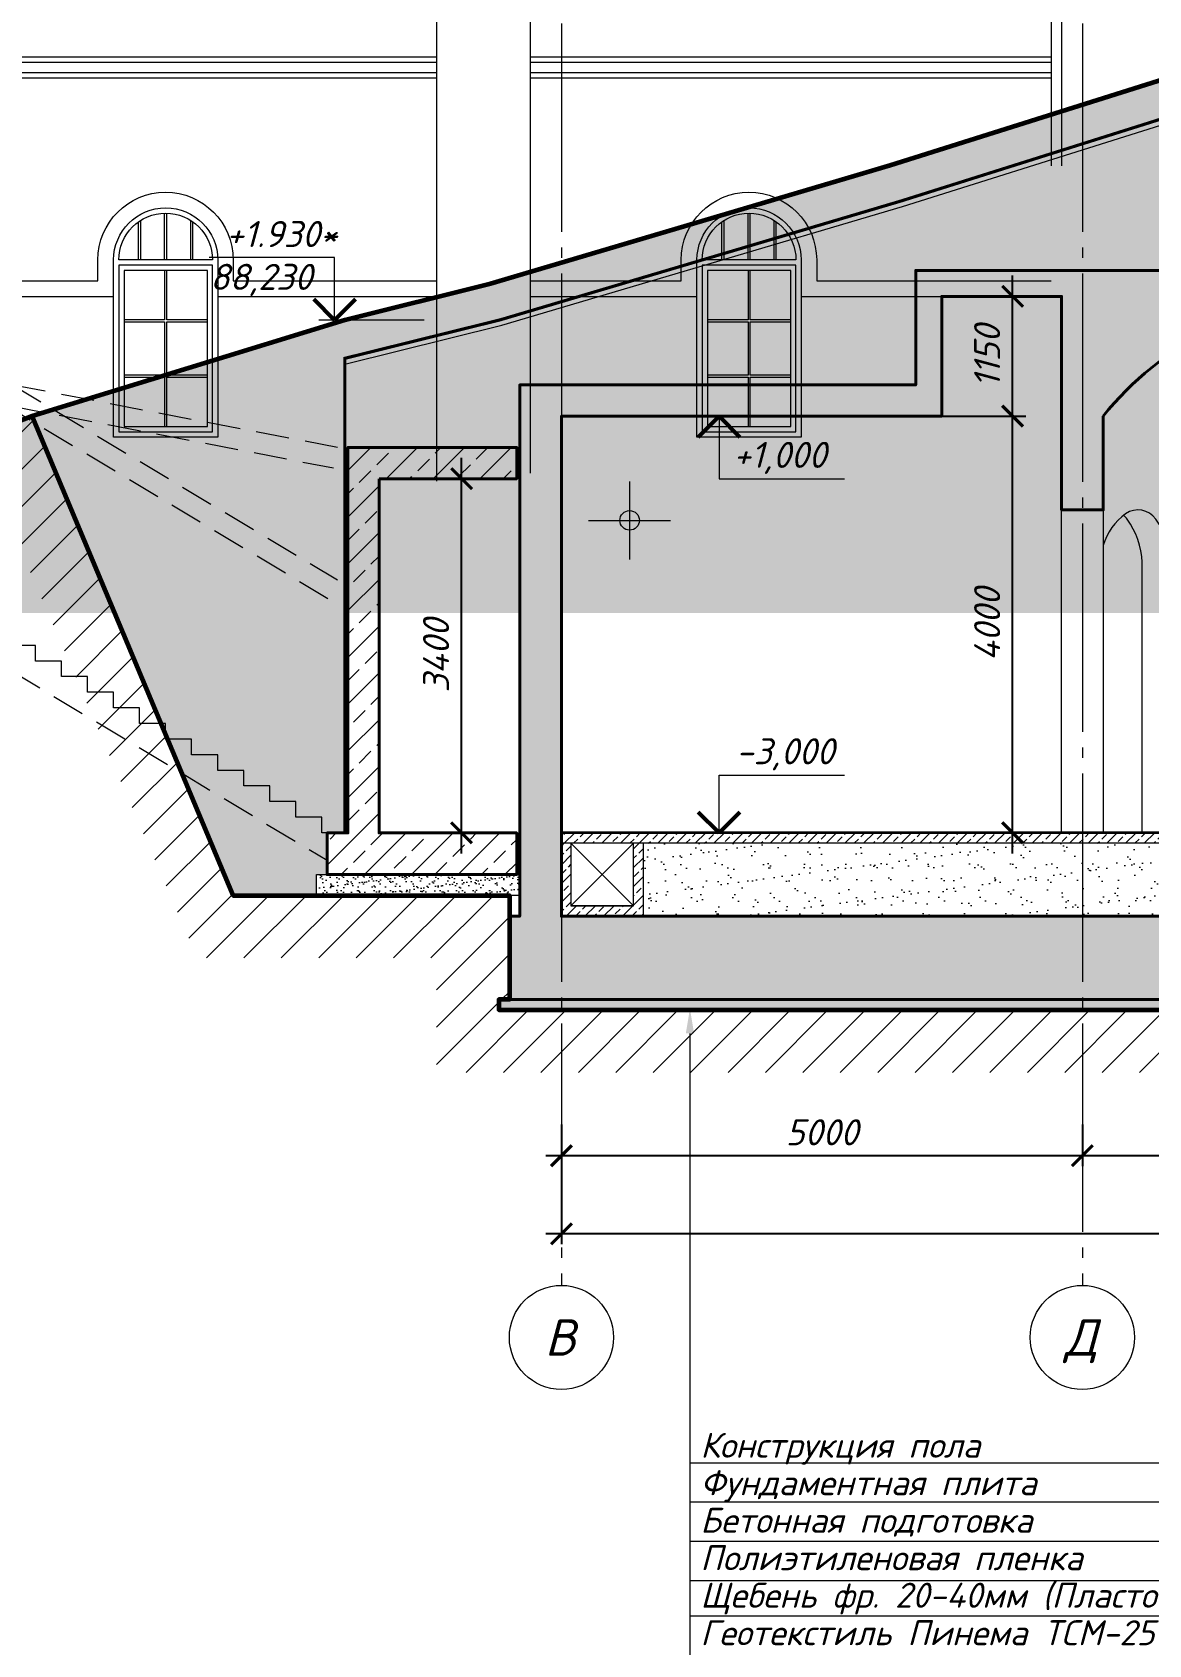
# Model space of a CAD drawing. Header units: millimetres. Extents: x -123149 to 90750, y -868758 to 226421.
# Drawn here: x 12633 to 23350, y 109008 to 124489 of the extents above; entities that cross this region are included whole.
import ezdxf
from ezdxf import colors
from ezdxf.entities.mleader import LeaderData, LeaderLine
from ezdxf.enums import TextEntityAlignment as Align
from ezdxf.math import Vec2, Vec3

# ---------------------------------------------------------------- set-up
doc = ezdxf.new("R2010")
doc.units = ezdxf.units.MM
for name, pattern in [('GOST2.303 5', [24, 20, -1.5, 1, -1.5]), ('HIDDEN', [0.375, 0.25, -0.125]), ('HIDDEN2', [4.7625, 3.175, -1.5875])]:
    doc.linetypes.add(name, pattern=pattern)
doc.layers.get('0').update_dxf_attribs({"lineweight": 5})
doc.layers.get('Defpoints').update_dxf_attribs({"color": 1, "lineweight": 0})
for name, color, linetype, lineweight in [('#Dimensions', 7, 'Continuous', 9), ('#Бетон разрез', 22, 'Continuous', 40), ('#Вид_тонкая', 20, 'Continuous', 15), ('#Земля', 7, 'Continuous', 60), ('#Изоляция', 202, 'Continuous', 18), ('#Оси', 7, 'Continuous', 9), ('#Полы', 14, 'Continuous', 18), ('#Полы_толст', 14, 'Continuous', 35), ('#разм', 7, 'Continuous', 9), ('AR', 164, 'Continuous', 9), ('k_ Осевые размеры', 251, 'Continuous', 9), ('ИнжЗащита_ Штиховка', 136, 'Continuous', 0)]:
    doc.layers.add(name, color=color, linetype=linetype, lineweight=lineweight)
doc.layers.add('#Hatch', color=7, linetype='Continuous', lineweight=5, true_color=0x4d4d4d)
doc.layers.add('AR_ Фасады тонкая', color=7, linetype='Continuous', lineweight=9, true_color=0x6b6b6b)
doc.styles.add('ESKDW', font='eskdw.shx', dxfattribs={"oblique": 15})
doc.styles.add('GOST 2.304', font='isocpeui.ttf')
doc.styles.add('STEP PR', font='isocpeui.ttf')
doc.dimstyles.new('SPDS', dxfattribs={"dimscale": 50, "dimtxt": 2.5, "dimasz": 2, "dimexe": 1.25, "dimexo": 0.625, "dimtad": 1, "dimdec": 0, "dimrnd": 0.001, "dimtxsty": 'ESKDW', "dimblk": 'ARCHTICK', "dimcen": 2.5, "dimdle": 2, "dimclrd": 256, "dimclre": 256, "dimclrt": 7, "dimadec": 0, "dimazin": 2, "dimtfac": 0.75, "dimtdec": 0, "dimtmove": 1, "dimatfit": 3, "dimfxl": 1, "dimtolj": 1, "dimarcsym": 1})
doc.dimstyles.new('STEP PR', dxfattribs={"dimscale": 100, "dimtxt": 2.5, "dimasz": 2, "dimexe": 1, "dimexo": 2, "dimgap": 1, "dimtad": 1, "dimdec": 4, "dimlfac": -1, "dimtxsty": 'STEP PR', "dimblk": 'ARCHTICK', "dimcen": 2, "dimdle": 1.5, "dimclrt": 1, "dimadec": 0, "dimazin": 0, "dimtfac": 1, "dimtdec": 4, "dimtmove": 1, "dimatfit": 3, "dimldrblk": 'DOTSMALL', "dimfxl": 1, "dimtolj": 1, "dimtzin": 0, "dimarcsym": 0})
doc.dimstyles.new('высотные отметки', dxfattribs={"dimtxt": 500, "dimasz": 100, "dimexe": 100, "dimexo": 0.625, "dimgap": 50, "dimtad": 1, "dimtih": 1, "dimtoh": 1, "dimdec": 3, "dimlfac": 0.001, "dimrnd": 0.005, "dimzin": 9, "dimtxsty": 'STEP PR', "dimblk": 'NONE', "dimcen": 100, "dimdle": 100, "dimse1": 1, "dimse2": 1, "dimsd1": 1, "dimsd2": 1, "dimadec": 0, "dimazin": 0, "dimtfac": 1, "dimtdec": 3, "dimtmove": 0, "dimatfit": 2, "dimldrblk": 'NONE', "dimfxl": 1, "dimarcsym": 0})

# ---------------------------------------------------------------- blocks, each defined once
blk = doc.blocks.new('_ArchTick')
at = {"color": 0, "linetype": 'ByBlock', "const_width": 0.15}
blk.add_lwpolyline([(-0.5, -0.5), (0.5, 0.5)], dxfattribs=at)
blk = doc.blocks.new('*D1865')
at = {"layer": 'Defpoints', "color": 0, "lineweight": 0, "transparency": 16777216}
for p in [(17713, 114203), (51713, 114203), (17713, 112953)]:
    blk.add_point(p, dxfattribs=at)
at = {"layer": 'k_ Осевые размеры', "color": 0, "lineweight": -2, "transparency": 16777216}
for p, q in [((17713, 114003), (17713, 112853)), ((51713, 114003), (51713, 112853)), ((51863, 112953), (17563, 112953))]:
    blk.add_line(p, q, dxfattribs=at)
at = {"layer": 'k_ Осевые размеры', "color": 0, "lineweight": -2, "transparency": 16777216, "xscale": 200, "yscale": 200, "zscale": 200, "rotation": 180}
blk.add_blockref('_ArchTick', (17713, 112953), dxfattribs=at)
at = {"layer": 'k_ Осевые размеры', "color": 0, "lineweight": -2, "transparency": 16777216, "xscale": 200, "yscale": 200, "zscale": 200}
blk.add_blockref('_ArchTick', (51713, 112953), dxfattribs=at)
at = {"layer": 'k_ Осевые размеры', "color": 0, "transparency": 16777216, "insert": (33505, 113164), "char_height": 250, "attachment_point": 5, "style": 'STEP PR'}
blk.add_mtext('\\A1;34000', dxfattribs=at)
blk = doc.blocks.new('_DotSmall')
at = {"color": 0, "linetype": 'ByBlock', "const_width": 0.5}
blk.add_lwpolyline([(-0.0625, 0, 1), (0.0625, 0, 1)], format="xyb", close=True, dxfattribs=at)
blk = doc.blocks.new('*D1870')
at = {"layer": 'Defpoints', "color": 0, "lineweight": 0, "transparency": 16777216}
for p in [(22713, 114203), (27713, 114203), (22713, 113703)]:
    blk.add_point(p, dxfattribs=at)
at = {"layer": 'k_ Осевые размеры', "color": 0, "lineweight": -2, "transparency": 16777216}
for p, q in [((22713, 114003), (22713, 113603)), ((27713, 114003), (27713, 113603)), ((27863, 113703), (22563, 113703))]:
    blk.add_line(p, q, dxfattribs=at)
at = {"layer": 'k_ Осевые размеры', "color": 0, "lineweight": -2, "transparency": 16777216, "xscale": 200, "yscale": 200, "zscale": 200, "rotation": 180}
blk.add_blockref('_ArchTick', (22713, 113703), dxfattribs=at)
at = {"layer": 'k_ Осевые размеры', "color": 0, "lineweight": -2, "transparency": 16777216, "xscale": 200, "yscale": 200, "zscale": 200}
blk.add_blockref('_ArchTick', (27713, 113703), dxfattribs=at)
at = {"layer": 'k_ Осевые размеры', "color": 0, "transparency": 16777216, "insert": (25213, 113928), "char_height": 250, "attachment_point": 5, "style": 'STEP PR'}
blk.add_mtext('\\A1;5000', dxfattribs=at)
blk = doc.blocks.new('*D1871')
at = {"layer": 'Defpoints', "color": 0, "lineweight": 0, "transparency": 16777216}
for p in [(17713, 114203), (22713, 114203), (17713, 113703)]:
    blk.add_point(p, dxfattribs=at)
at = {"layer": 'k_ Осевые размеры', "color": 0, "lineweight": -2, "transparency": 16777216}
for p, q in [((17713, 114003), (17713, 113603)), ((22713, 114003), (22713, 113603)), ((22863, 113703), (17563, 113703))]:
    blk.add_line(p, q, dxfattribs=at)
at = {"layer": 'k_ Осевые размеры', "color": 0, "lineweight": -2, "transparency": 16777216, "xscale": 200, "yscale": 200, "zscale": 200, "rotation": 180}
blk.add_blockref('_ArchTick', (17713, 113703), dxfattribs=at)
at = {"layer": 'k_ Осевые размеры', "color": 0, "lineweight": -2, "transparency": 16777216, "xscale": 200, "yscale": 200, "zscale": 200}
blk.add_blockref('_ArchTick', (22713, 113703), dxfattribs=at)
at = {"layer": 'k_ Осевые размеры', "color": 0, "transparency": 16777216, "insert": (20213, 113928), "char_height": 250, "attachment_point": 5, "style": 'STEP PR'}
blk.add_mtext('\\A1;5000', dxfattribs=at)
blk = doc.blocks.new('*D2599')
at = {"layer": 'Defpoints', "color": 0, "lineweight": 0, "ltscale": 3, "transparency": 16777216}
for p in [(4576313, -927000, 0), (4577272, -927000), (4576313, -930000)]:
    blk.add_point(p, dxfattribs=at)
at = {"layer": '#разм', "color": 0, "ltscale": 3, "transparency": 16777216, "insert": (4577806, -926246), "char_height": 250, "attachment_point": 5, "style": 'STEP PR'}
blk.add_mtext('-3,000', dxfattribs=at)
blk = doc.blocks.new('_None')
blk = doc.blocks.new('*D2602')
at = {"layer": 'Defpoints', "color": 0, "lineweight": 0, "ltscale": 3, "transparency": 16777216}
for p in [(4576313, -922000), (4576313, -923000, 0), (4578261, -923000)]:
    blk.add_point(p, dxfattribs=at)
at = {"layer": '#разм', "color": 0, "ltscale": 3, "transparency": 16777216, "insert": (4577755, -923400), "char_height": 250, "attachment_point": 5, "style": 'STEP PR'}
blk.add_mtext('+1,000', dxfattribs=at)
blk = doc.blocks.new('A$C17AA19A8')
at = {"layer": 'AR_ Фасады тонкая'}
for points in [[(-14412, 508), (-14412, -7714)], [(-13512, 508), (-13512, -7640)], [(-8512, 508), (-8512, -4689)], [(-8412, 508), (-8412, -4689)], [(-19550, -3642), (-14412, -3642)], [(-19550, -3692), (-14412, -3692)], [(-13512, -3642), (-8512, -3642)], [(-13512, -3692), (-8512, -3692)], [(-19550, -3792), (-14412, -3792)], [(-19550, -3842), (-14412, -3842)], [(-13512, -3792), (-8512, -3792)], [(-13512, -3842), (-8512, -3842)], [(-17271, -5592), (-17271, -5225)], [(-17251, -5592), (-17251, -5211)], [(-17021, -5592), (-17021, -5142)], [(-17001, -5592), (-17001, -5142)], [(-16771, -5592), (-16771, -5211)], [(-16751, -5592), (-16751, -5225)], [(-11671, -5592), (-11671, -5225)], [(-11651, -5592), (-11651, -5211)], [(-11421, -5592), (-11421, -5142)], [(-11401, -5592), (-11401, -5142)], [(-11171, -5592), (-11171, -5211)], [(-11151, -5592), (-11151, -5225)], [(-19550, -5942), (-17512, -5942)], [(-16512, -5942), (-14412, -5942)], [(-13512, -5942), (-11912, -5942)], [(-10912, -5942), (-8512, -5942)]]:
    blk.add_lwpolyline(points, dxfattribs=at)
for points in [[(-19550, -5792), (-17662, -5792), (-17662, -5592, -1), (-16362, -5592), (-16362, -5792), (-14412, -5792)], [(-13512, -5792), (-12062, -5792), (-12062, -5592, -1), (-10762, -5592), (-10762, -5792), (-8512, -5792)]]:
    blk.add_lwpolyline(points, format="xyb", dxfattribs=at)
for points in [[(-17511, -5592, -1), (-16511, -5592), (-16511, -7292), (-17511, -7292)], [(-11911, -5592, -1), (-10911, -5592), (-10911, -7292), (-11911, -7292)], [(-16561, -5592), (-17461, -5592, -1)], [(-10961, -5592), (-11861, -5592, -1)]]:
    blk.add_lwpolyline(points, format="xyb", close=True, dxfattribs=at)
for points in [[(-17461, -7242), (-16561, -7242), (-16561, -5642), (-17461, -5642)], [(-17411, -7192), (-16611, -7192), (-16611, -5692), (-17411, -5692)], [(-17001, -6167), (-17001, -5692), (-17021, -5692), (-17021, -6167), (-17411, -6167), (-17411, -6187), (-17021, -6187), (-17021, -6697), (-17411, -6697), (-17411, -6717), (-17021, -6717), (-17021, -7192), (-17001, -7192), (-17001, -6717), (-16611, -6717), (-16611, -6697), (-17001, -6697), (-17001, -6187), (-16611, -6187), (-16611, -6167)], [(-11861, -7242), (-10961, -7242), (-10961, -5642), (-11861, -5642)], [(-11811, -7192), (-11011, -7192), (-11011, -5692), (-11811, -5692)], [(-11401, -6167), (-11401, -5692), (-11421, -5692), (-11421, -6167), (-11811, -6167), (-11811, -6187), (-11421, -6187), (-11421, -6697), (-11811, -6697), (-11811, -6717), (-11421, -6717), (-11421, -7192), (-11401, -7192), (-11401, -6717), (-11011, -6717), (-11011, -6697), (-11401, -6697), (-11401, -6187), (-11011, -6187), (-11011, -6167)]]:
    blk.add_lwpolyline(points, close=True, dxfattribs=at)
blk = doc.blocks.new('*U2735')
at = {"layer": '#разм', "ltscale": 100, "elevation": 0}
for points in [[(4577173, -920400), (4575971, -920400)], [(4577173, -921000), (4577173, -920400)], [(4578032, -921000), (4577023, -921000)]]:
    blk.add_lwpolyline(points, dxfattribs=at)
at = {"layer": '#разм', "color": 0, "lineweight": 50, "ltscale": 100, "elevation": 0}
for points in [[(4577173, -921000), (4576973, -920800)], [(4577173, -921000), (4577373, -920800)]]:
    blk.add_lwpolyline(points, dxfattribs=at)
at = {"layer": '#разм', "style": 'STEP PR'}
for tag, p in [('ОТМЕТКА', (4576248, -920299)), ('ПРИМЕЧАНИЕ', (4577032, -920711))]:
    blk.add_attdef(tag, p, '', height=250, dxfattribs=at)
blk = doc.blocks.new('*D2816')
at = {"layer": '#Dimensions', "lineweight": -2, "transparency": 16777216}
for p, q in [((22044, 116603), (22044, 121003)), ((20862, 120803), (22169, 120803)), ((20862, 116803), (22169, 116803))]:
    blk.add_line(p, q, dxfattribs=at)
at = {"layer": 'Defpoints', "color": 0, "lineweight": 0, "transparency": 16777216}
for p in [(20799, 120803), (22044, 120803), (20799, 116803)]:
    blk.add_point(p, dxfattribs=at)
at = {"layer": '#Dimensions', "lineweight": -2, "transparency": 16777216, "xscale": 200, "yscale": 200, "zscale": 200}
for p, rotation in [((22044, 120803), 90), ((22044, 116803), 270)]:
    blk.add_blockref('_ArchTick', p, dxfattribs=dict(at, rotation=rotation))
at = {"layer": '#Dimensions', "transparency": 16777216, "insert": (21799, 118803), "char_height": 250, "attachment_point": 5, "rotation": 90, "style": 'STEP PR'}
blk.add_mtext('\\A1;4000', dxfattribs=at)
blk = doc.blocks.new('*D2817')
at = {"layer": '#Dimensions', "lineweight": -2, "transparency": 16777216}
for p, q in [((22044, 120603), (22044, 122153)), ((21426, 121953), (22169, 121953)), ((20862, 120803), (22169, 120803))]:
    blk.add_line(p, q, dxfattribs=at)
at = {"layer": 'Defpoints', "color": 0, "lineweight": 0, "transparency": 16777216}
for p in [(21363, 121953), (22044, 121953), (20799, 120803)]:
    blk.add_point(p, dxfattribs=at)
at = {"layer": '#Dimensions', "lineweight": -2, "transparency": 16777216, "xscale": 200, "yscale": 200, "zscale": 200}
for p, rotation in [((22044, 121953), 90), ((22044, 120803), 270)]:
    blk.add_blockref('_ArchTick', p, dxfattribs=dict(at, rotation=rotation))
at = {"layer": '#Dimensions', "transparency": 16777216, "insert": (21799, 121378), "char_height": 250, "attachment_point": 5, "rotation": 90, "style": 'STEP PR'}
blk.add_mtext('\\A1;1150', dxfattribs=at)
blk = doc.blocks.new('*D2818')
at = {"layer": '#Dimensions', "lineweight": -2, "transparency": 16777216}
for p, q in [((16754, 116603), (16754, 120403)), ((16025, 120203), (16879, 120203)), ((16025, 116803), (16879, 116803))]:
    blk.add_line(p, q, dxfattribs=at)
at = {"layer": 'Defpoints', "color": 0, "lineweight": 0, "transparency": 16777216}
for p in [(15963, 120203), (16754, 120203), (15963, 116803)]:
    blk.add_point(p, dxfattribs=at)
at = {"layer": '#Dimensions', "lineweight": -2, "transparency": 16777216, "xscale": 200, "yscale": 200, "zscale": 200}
for p, rotation in [((16754, 120203), 90), ((16754, 116803), 270)]:
    blk.add_blockref('_ArchTick', p, dxfattribs=dict(at, rotation=rotation))
at = {"layer": '#Dimensions', "transparency": 16777216, "insert": (16509, 118503), "char_height": 250, "attachment_point": 5, "rotation": 90, "style": 'STEP PR'}
blk.add_mtext('\\A1;3400', dxfattribs=at)
blk = doc.blocks.new('*U2597')
at = {"layer": '#разм', "ltscale": 100, "elevation": 0}
for points in [[(4577172.9323, -926999.9859), (4577172.9323, -926445.8796)], [(4577172.9323, -926445.8796), (4578374.8641, -926445.8796)], [(4576313.4569, -926999.9859), (4577322.9323, -926999.9859)]]:
    blk.add_lwpolyline(points, dxfattribs=at)
at = {"layer": '#разм', "lineweight": 50, "ltscale": 100, "elevation": 0}
for points in [[(4577172.9323, -926999.9859), (4576972.9324, -926799.9859)], [(4577172.9323, -926999.9859), (4577372.9322, -926799.9859)]]:
    blk.add_lwpolyline(points, dxfattribs=at)
at = {"layer": 'Defpoints', "color": 253, "lineweight": 15, "ltscale": 3, "elevation": 0}
for points in [[(4576313.4569, -923625.6673), (4576313.4569, -924374.5949)], [(4576313.4569, -923906.6603), (4576313.4569, -924093.8923)]]:
    blk.add_lwpolyline(points, dxfattribs=at)
at = {"layer": 'Defpoints', "color": 253, "ltscale": 3, "elevation": 0}
blk.add_lwpolyline([(4575919.8409, -924000.2763), (4576707.0728, -924000.2763)], dxfattribs=at)
at = {"layer": 'Defpoints', "color": 253, "lineweight": 15, "ltscale": 3}
blk.add_circle((4576313.4569, -924000.2763, 0), 93.616, dxfattribs=at)
at = {"layer": '#разм', "ltscale": 3}
dim = blk.add_linear_dim(base=(4577272.4527, -926999.9859), p1=(4576313.4569, -930000.1311), p2=(4576313.4569, -926999.9859, 0), angle=90, dimstyle='высотные отметки', override={"dimtxt": 250, "dimrnd": 0.005, "dimzin": 1, "dimpost": '-<>'}, dxfattribs=at)
dim.commit()
dim.dimension.update_dxf_attribs({"geometry": '*D2599', "text_midpoint": (4577806.0701, -926445.8796), "dimtype": 160})
blk = doc.blocks.new('*U2601')
at = {"layer": '#разм', "ltscale": 100, "elevation": 0}
for points in [[(4576313.4569, -922999.9859), (4577322.9323, -922999.9859)], [(4577172.9323, -922999.9859), (4577172.9323, -923599.9859)], [(4577172.9323, -923599.9859), (4578374.8641, -923599.9859)]]:
    blk.add_lwpolyline(points, dxfattribs=at)
at = {"layer": '#разм', "color": 0, "lineweight": 50, "ltscale": 100, "elevation": 0}
for points in [[(4577172.9323, -922999.9859), (4576972.9324, -923199.9858)], [(4577172.9323, -922999.9859), (4577372.9322, -923199.9858)]]:
    blk.add_lwpolyline(points, dxfattribs=at)
at = {"layer": 'Defpoints', "color": 253, "ltscale": 3, "elevation": 0}
blk.add_lwpolyline([(4575919.8409, -924000.2763), (4576707.0728, -924000.2763)], dxfattribs=at)
at = {"layer": 'Defpoints', "color": 253, "lineweight": 15, "ltscale": 3, "elevation": 0}
blk.add_lwpolyline([(4576313.4569, -923906.6603), (4576313.4569, -924093.8923)], dxfattribs=at)
at = {"layer": 'Defpoints', "color": 253, "lineweight": 15, "ltscale": 3}
blk.add_circle((4576313.4569, -924000.2763, 0), 93.616, dxfattribs=at)
at = {"layer": '#разм', "ltscale": 3}
dim = blk.add_linear_dim(base=(4578260.92, -922999.9859), p1=(4576313.4569, -921999.5502), p2=(4576313.4569, -922999.9859, 0), angle=270, dimstyle='высотные отметки', override={"dimtxt": 250, "dimrnd": 0.005, "dimzin": 1, "dimpost": '+<>'}, dxfattribs=at)
dim.commit()
dim.dimension.update_dxf_attribs({"geometry": '*D2602', "text_midpoint": (4577754.8594, -923599.9859), "dimtype": 160})

msp = doc.modelspace()

# ---------------------------------------------------------------- hatches: boundary and pattern name
at = {"layer": '#Hatch'}
h = msp.add_hatch(dxfattribs=at)
h.set_pattern_fill('DOLMIT', color=256, scale=20, angle=70)
edge = h.paths.add_edge_path()
edge.add_line((12632.95032, 120802.53069), (14821.14288, 121476.07636))
edge.add_line((14821.14288, 121476.07636), (17032.93897, 122072.9397))
edge.add_line((17032.93897, 122072.9397), (20866.95194, 123209.82997))
edge.add_line((20866.95194, 123209.82997), (27307.40093, 125240.86323))
edge.add_line((27307.40093, 125240.86323), (41380.07592, 126454.84487))
edge.add_line((41380.07592, 126454.84487), (46294.81342, 127339.49762))
edge.add_line((46294.81342, 127339.49762), (51446.2188, 128693.06238))
edge.add_line((51446.2188, 128693.06238), (53223.93504, 129144.15833))
edge.add_arc((56806.01221, 111299.1786), 18200.94993, 88.308460981, 101.350311906, ccw=False)
edge.add_line((57343.27944, 129492.1971), (58382.08987, 129492.1971))
edge.add_line((58382.08987, 129492.1971), (58382.08987, 128786.28976))
edge.add_line((58382.08987, 128786.28976), (54812.95032, 127702.53069))
edge.add_line((54812.95032, 127702.53069), (54312.95032, 127702.53069))
edge.add_line((54312.95032, 127702.53069), (54312.95032, 128702.53069))
edge.add_line((54312.95032, 128702.53069), (53312.95032, 128702.53069))
edge.add_line((53312.95032, 128702.53069), (53305.32669, 128792.76309))
edge.add_line((53305.32669, 128792.76309), (51535.48564, 128347.39968))
edge.add_line((51535.48564, 128347.39968), (46371.91726, 126990.63901))
edge.add_line((46371.91726, 126990.63901), (41427.13869, 126100.57887))
edge.add_line((41427.13869, 126100.57887), (27377.26473, 124888.56416))
edge.add_line((27377.26473, 124888.56416), (20971.39064, 122868.4343))
edge.add_line((20971.39064, 122868.4343), (17126.6745, 121728.37024))
edge.add_line((17126.6745, 121728.37024), (15632.95032, 121358.15668))
edge.add_line((15632.95032, 121358.15668), (15632.95032, 116802.53069))
edge.add_line((15632.95032, 116802.53069), (15462.95032, 116802.53069))
edge.add_line((15462.95032, 116802.53069), (15462.95032, 116402.53069))
edge.add_line((15462.95032, 116402.53069), (15362.95032, 116402.53069))
edge.add_line((15362.95032, 116402.53069), (15362.95032, 116202.53069))
edge.add_line((15362.95032, 116202.53069), (14562.95032, 116202.53069))
edge.add_line((14562.95032, 116202.53069), (12632.95032, 120802.53069))
h = msp.add_hatch(dxfattribs=at)
h.set_pattern_fill('ANSI31', color=256, scale=80)
h.paths.add_polyline_path([(53402.95032, 116002.53069), (52312.95032, 116002.53069), (52312.95032, 115202.53069), (52312.95032, 115102.53069), (17112.95032, 115102.53069), (17112.95032, 115202.53069), (17212.95032, 115202.53069), (17212.95032, 116202.53069), (14562.95032, 116202.53069), (12632.95032, 120802.53069), (5156.25141, 117936.46277), (5371.01301, 117376.2151), (12299.35778, 120032.0806), (14216.54016, 115602.53069), (16512.95032, 115602.53069), (16512.95032, 114502.53069), (52802.95032, 114502.53069), (52802.95032, 109102.53069), (54822.95032, 109102.53069), (54822.95032, 127102.53069), (54902.03627, 127102.53069), (58382.08987, 128159.22502), (58382.08987, 128786.28976), (54812.95032, 127702.53069), (54222.95032, 127702.53069), (54222.95032, 109702.53069), (53402.95032, 109702.53069)])
h = msp.add_hatch(dxfattribs=at)
h.set_pattern_fill('ANSI33', color=256, scale=10)
h.paths.add_polyline_path([(15632.95032, 121358.15668), (15632.95032, 121301.49259), (17141.11555, 121675.28531), (20987.48064, 122815.83833), (27388.02806, 124834.2884), (41434.38926, 126046.00007), (46383.796, 126936.89329), (51549.23824, 128294.14632), (53292.40533, 128736.47542), (53312.95032, 128737.95835), (53312.95032, 128792.76309), (53283.26488, 128790.89911), (51535.48564, 128347.39968), (46371.91726, 126990.63901), (41427.13869, 126100.57887), (27377.26473, 124888.56416), (20971.39064, 122868.4343), (17126.6745, 121728.37024)])
h = msp.add_hatch(dxfattribs=at)
h.set_pattern_fill('GRAVEL', color=256, scale=15)
h.paths.add_polyline_path([(15632.95032, 120502.53069), (15632.95032, 121301.49259), (17141.11555, 121675.28531), (20987.48064, 122815.83833), (27388.02806, 124834.2884), (41434.38926, 126046.00007), (46383.796, 126936.89329), (51549.23824, 128294.14632), (53292.40533, 128736.47542), (53309.95708, 128737.95835), (53312.95032, 127702.53069), (53072.95032, 127702.53069), (53072.95032, 126352.53069), (46512.95032, 126352.53069), (46512.95032, 125452.53069), (41512.95032, 125452.53069), (41512.95032, 124252.53069), (27512.95032, 124252.53069), (27512.95032, 122202.53069), (21113.3019, 122202.53069), (21113.3019, 121102.53069), (17312.95032, 121102.53069), (17312.95032, 120502.53069)])
at = {"layer": '#Hatch', "true_color": 0xffffff}
msp.add_hatch(color=7, dxfattribs=at).paths.add_polyline_path([(9854.72907, 119738.74906), (12632.95032, 120802.53069), (15632.95032, 121725.95811), (17712.95032, 122274.58176), (23374.6435, 124000.64517), (27307.40093, 125240.86323), (41380.07592, 126454.84487), (41380.07592, 124252.53069), (27512.95032, 124252.53069), (27512.95032, 122202.53069), (23865.78061, 122202.53069), (23865.78061, 118912.31927), (9854.72907, 118912.31927)])
at = {"layer": '#Hatch'}
h = msp.add_hatch(dxfattribs=at)
h.set_pattern_fill('ANSI33', color=256, scale=50, style=0)
edge = h.paths.add_edge_path()
edge.add_line((52312.95032, 116002.53069), (52112.95032, 116002.53069))
edge.add_line((52112.95032, 116002.53069), (52112.95032, 120802.53069))
edge.add_line((52112.95032, 120802.53069), (52912.95032, 120802.53069))
edge.add_line((52912.95032, 120802.53069), (52912.95032, 121102.53069))
edge.add_line((52912.95032, 121102.53069), (48312.95032, 121102.53069))
edge.add_line((48312.95032, 121102.53069), (48312.95032, 122202.53069))
edge.add_line((48312.95032, 122202.53069), (40274.60476, 122202.53069))
edge.add_arc((34712.95032, 115012.53069), 9090, 52.277104074, 127.722895926)
edge.add_line((29151.29589, 122202.53069), (21113.3019, 122202.53069))
edge.add_line((21113.3019, 122202.53069), (21113.3019, 121102.53069))
edge.add_line((21113.3019, 121102.53069), (17312.95032, 121102.53069))
edge.add_line((17312.95032, 121102.53069), (17312.95032, 116002.53069))
edge.add_line((17312.95032, 116002.53069), (17212.95032, 116002.53069))
edge.add_line((17212.95032, 116002.53069), (17212.95032, 115202.53069))
edge.add_line((17212.95032, 115202.53069), (52312.95032, 115202.53069))
edge.add_line((52312.95032, 115202.53069), (52312.95032, 116002.53069))
edge = h.paths.add_edge_path(flags=16)
edge.add_line((17712.95032, 116002.53069), (17712.95032, 120802.53069))
edge.add_line((17712.95032, 120802.53069), (21363.3019, 120802.53069))
edge.add_line((21363.3019, 120802.53069), (21363.3019, 121952.53069))
edge.add_line((21363.3019, 121952.53069), (22513.3019, 121952.53069))
edge.add_line((22513.3019, 121952.53069), (22513.3019, 119902.53069))
edge.add_line((22513.3019, 119902.53069), (22913.3019, 119902.53069))
edge.add_line((22913.3019, 119902.53069), (22913.3019, 120802.97432))
edge.add_arc((25187.95032, 118999.97387), 2902.55682, 90, 141.597891009, ccw=False)
edge.add_line((25187.95032, 121902.53069), (29095.12156, 121902.53069))
edge.add_arc((34712.95032, 115012.53069), 8890, 50.807582234, 129.192417766, ccw=False)
edge.add_line((40330.77909, 121902.53069), (44237.95032, 121902.53069))
edge.add_arc((44237.95032, 118999.97387), 2902.55682, 38.3909352, 90, ccw=False)
edge.add_line((46512.95032, 120802.53069), (46512.95032, 119902.53069))
edge.add_line((46512.95032, 119902.53069), (46912.95032, 119902.53069))
edge.add_line((46912.95032, 119902.53069), (46912.95032, 121952.53069))
edge.add_line((46912.95032, 121952.53069), (48062.95032, 121952.53069))
edge.add_line((48062.95032, 121952.53069), (48062.95032, 120802.53069))
edge.add_line((48062.95032, 120802.53069), (51712.95032, 120802.53069))
edge.add_line((51712.95032, 120802.53069), (51712.95032, 116002.53069))
edge.add_line((51712.95032, 116002.53069), (17712.95032, 116002.53069))
h = msp.add_hatch(dxfattribs=at)
h.set_pattern_fill('ANSI33', color=256, scale=50, style=0)
h.paths.add_polyline_path([(15662.95032, 120202.53069), (15962.95032, 120202.53069), (15962.95032, 116802.53069), (17282.95032, 116802.53069), (17282.95032, 116402.53069), (15462.95032, 116402.53069), (15462.95032, 116802.53069), (15662.95032, 116802.53069)])
h.paths.add_polyline_path([(15662.95032, 120202.53069), (17282.95032, 120202.53069), (17282.95032, 120502.53069), (15662.95032, 120502.53069)])
h = msp.add_hatch(dxfattribs=at)
h.set_pattern_fill('ANSI33', color=256, scale=20)
h.paths.add_polyline_path([(17712.95032, 116802.53069), (27962.95032, 116802.53069), (27962.95032, 116702.53069), (17712.95032, 116702.53069)])
h = msp.add_hatch(dxfattribs=at)
h.set_pattern_fill('ANSI33', color=256, scale=20)
h.paths.add_polyline_path([(17712.95032, 116702.53069), (17712.95032, 116002.53069), (18495.85343, 116002.53069), (18495.85343, 116702.53069), (18404.40188, 116702.53069), (18404.40188, 116102.53069), (17804.40188, 116102.53069), (17804.40188, 116702.53069)])
at = {"layer": 'AR'}
h = msp.add_hatch(dxfattribs=at)
h.set_pattern_fill('AR-SAND', color=256, scale=5)
h.paths.add_polyline_path([(18495.85343, 116702.53069), (25912.95032, 116702.53069), (25912.95032, 116002.53069), (18495.85343, 116002.53069)])
at = {"layer": 'ИнжЗащита_ Штиховка'}
h = msp.add_hatch(dxfattribs=at)
h.set_pattern_fill('AR-SAND', color=256, scale=2)
h.set_pattern_definition([(37.5, (-211958.8, 242862.7), (-3.200063, 97.882647), [0, -77.216, 0, -86.36, 0, -82.55]), (7.5, (-211958.8, 242862.7), (89.904657, 143.36502), [0, -41.656, 0, -69.596, 0, -26.67]), (327.5, (-212021.28, 242862.7), (158.198474, 0.287437), [0, -25.4, 0, -91.44, 0, -119.38]), (317.5, (-212021.28, 242862.7), (152.71129, 44.585865), [0, -12.7, 0, -59.944, 0, -68.58])])
h.paths.add_polyline_path([(17312.95032, 116202.53069), (15362.95032, 116202.53069), (15362.95032, 116402.53069), (17312.95032, 116402.53069)])
h = msp.add_hatch(dxfattribs=at)
h.set_pattern_fill('AR-SAND', color=256, scale=2)
h.set_pattern_definition([(37.5, (-211958.8, 242662.7), (-3.200063, 97.882647), [0, -77.216, 0, -86.36, 0, -82.55]), (7.5, (-211958.8, 242662.7), (89.904657, 143.36502), [0, -41.656, 0, -69.596, 0, -26.67]), (327.5, (-212021.28, 242662.7), (158.198474, 0.287437), [0, -25.4, 0, -91.44, 0, -119.38]), (317.5, (-212021.28, 242662.7), (152.71129, 44.585865), [0, -12.7, 0, -59.944, 0, -68.58])])
h.paths.add_polyline_path([(52412.95032, 115202.53069), (17212.95032, 115202.53069), (17112.95032, 115202.53069), (17112.95032, 115102.53069), (52412.95032, 115102.53069)])

# ---------------------------------------------------------------- linework, layer by layer
at = {"layer": '#Dimensions', "lineweight": 13}
for points in [[(18946.14726, 110755.65817), (18946.14726, 110755.65817), (27691.8427, 110755.65817)], [(18946.18195, 110755.65817), (18946.18195, 108907.86225)], [(18946.14726, 110379.20017), (18946.14726, 110379.20017), (27691.8427, 110379.20017)], [(18946.14726, 110002.74217), (18946.14726, 110002.74217), (27691.8427, 110002.74217)], [(18946.16502, 109626.28417), (18946.16502, 109626.28417), (27691.86045, 109626.28417)], [(18946.14726, 109284.32025), (18946.14726, 109284.32025), (27691.8427, 109284.32025)]]:
    msp.add_lwpolyline(points, dxfattribs=at)
at = {"layer": '#Бетон разрез'}
msp.add_lwpolyline([(48312.95032, 121102.53069), (48312.95032, 122202.53069), (40274.60476, 122202.53069, 0.341624965), (29151.29589, 122202.53069), (21113.3019, 122202.53069), (21113.3019, 121102.53069), (17312.95032, 121102.53069), (17312.95032, 116002.53069), (17212.95032, 116002.53069), (17212.95032, 115202.53069), (52312.95032, 115202.53069), (52312.95032, 116002.53069), (52112.95032, 116002.53069), (52112.95032, 120802.53069), (52912.95032, 120802.53069), (52912.95032, 121102.53069)], format="xyb", close=True, dxfattribs=at)
msp.add_lwpolyline([(21363.3019, 120802.53069), (17712.95032, 120802.53069), (17712.95032, 116002.53069), (51712.95032, 116002.53069), (51712.95032, 120802.53069), (48062.95032, 120802.53069), (48062.95032, 121952.53069), (46912.95032, 121952.53069), (46912.95032, 119902.53069), (46512.95032, 119902.53069), (46512.95032, 120802.53069, 0.229072202), (44237.95032, 121902.53069), (40330.77909, 121902.53069, 0.3560094273), (29095.12156, 121902.53069), (25187.95032, 121902.53069, 0.229072202), (22912.95032, 120802.53069)], format="xyb", dxfattribs=at)
for points in [[(22912.95032, 120802.53069), (22912.95032, 119902.53069), (22512.95032, 119902.53069), (22512.95032, 121952.53069), (21363.3019, 121952.53069), (21363.3019, 120802.53069)], [(15962.95032, 120202.53069), (17282.95032, 120202.53069), (17282.95032, 120502.53069), (15662.95032, 120502.53069), (15662.95032, 120202.53069)], [(15962.95032, 120202.53069), (15962.95032, 116802.53069), (17282.95032, 116802.53069), (17282.95032, 116402.53069), (15462.95032, 116402.53069), (15462.95032, 116802.53069), (15662.95032, 116802.53069), (15662.95032, 120202.53069)]]:
    msp.add_lwpolyline(points, dxfattribs=at)
at = {"layer": '#Вид_тонкая'}
for points in [[(15632.95032, 121358.15668), (17126.6745, 121728.37024), (20971.39064, 122868.4343), (27377.26473, 124888.56416), (41427.13869, 126100.57887), (46371.91726, 126990.63901), (51535.48564, 128347.39968), (53283.26488, 128790.89911), (53312.95032, 128793.4072)], [(15632.95032, 121301.49259), (17141.11555, 121675.28531), (20987.48064, 122815.83833), (27388.02806, 124834.2884), (41434.38926, 126046.00007), (46383.796, 126936.89329), (51549.23824, 128294.14632), (53292.40533, 128736.47542), (53312.95032, 128738.21124)], [(15632.95032, 121358.15668), (15632.95032, 121301.49259)]]:
    msp.add_lwpolyline(points, dxfattribs=at)
msp.add_lwpolyline([(22512.95032, 119902.53069), (22912.95032, 119902.53069), (22912.95032, 116802.53069), (22512.95032, 116802.53069)], close=True, dxfattribs=at)
for points in [[(23562.58297, 116802.53069), (23562.58297, 119401.35264, 0.1469285925), (23418.44933, 119813.56016, 0.408091688), (23128.52541, 119866.368, 0.1709603093), (22912.95032, 119562.11541, -0.7547030869)], [(23287.81167, 116802.53069), (23287.81167, 119401.35264, 0.1469285925), (23143.67803, 119813.56016, 0.0616284742), (23108.85043, 119851.79449, 0.0616284742)]]:
    msp.add_lwpolyline(points, format="xyb", dxfattribs=at)
at = {"layer": '#Земля'}
msp.add_lwpolyline([(58382.08987, 129492.1971), (57343.27944, 129492.1971, 0.0822932638), (51446.2188, 128693.06238), (46294.81342, 127339.49762), (41380.07592, 126454.84487), (27307.40093, 125240.86323), (20866.95194, 123209.82997), (17032.93897, 122072.9397), (15632.95032, 121725.95811), (12632.95032, 120802.53069), (5156.25141, 117936.46277)], format="xyb", dxfattribs=at)
msp.add_lwpolyline([(12632.95032, 120802.53069), (14562.95032, 116202.53069), (17212.95032, 116202.53069), (17212.95032, 115202.53069), (17112.95032, 115202.53069), (17112.95032, 115102.53069), (52412.95032, 115102.53069), (52412.95032, 115202.53069), (52312.95032, 115202.53069), (52312.95032, 116002.53069), (53402.95032, 116002.53069), (53402.95032, 109702.53069), (54222.95032, 109702.53069), (54222.95032, 127702.53069), (54812.95032, 127702.53069), (58382.08987, 128786.28976)], dxfattribs=at)
at = {"layer": '#Изоляция', "linetype": 'HIDDEN', "ltscale": 1000, "const_width": 30}
msp.add_lwpolyline([(15632.95032, 116802.53069), (15632.95032, 121358.15668), (17126.6745, 121728.37024), (20971.39064, 122868.4343), (27377.26473, 124888.56416), (41427.13869, 126100.57887), (46371.91726, 126990.63901), (53283.26488, 128790.89911), (53312.95032, 128793.4072), (53312.95032, 127702.53069), (53072.95032, 127702.53069), (53072.95032, 126352.53069), (52912.95032, 126352.53069)], dxfattribs=at)
at = {"layer": '#Оси', "linetype": 'GOST2.303 5', "ltscale": 100}
for points in [[(17712.95032, 126972.72965), (17712.95032, 112458.13842), (17712.95032, 112458.13842)], [(22712.95032, 126972.72965), (22712.95032, 112458.13842), (22712.95032, 112458.13842)]]:
    msp.add_lwpolyline(points, dxfattribs=at)
at = {"layer": '#Оси', "linetype": 'Continuous', "ltscale": 100}
for centre in [(17712.95032, 111958.13842), (22712.95032, 111958.13842)]:
    msp.add_circle(centre, 500, dxfattribs=at)
at = {"layer": '#Полы'}
for points in [[(27962.95032, 116702.53069), (27462.95032, 116702.53069), (17712.95032, 116702.53069)], [(17804.40188, 116702.53069), (18404.40188, 116102.53069), (17804.40188, 116102.53069), (18404.40188, 116702.53069)], [(18495.85343, 116702.53069), (18495.85343, 116002.53069)]]:
    msp.add_lwpolyline(points, dxfattribs=at)
for points in [[(17804.40188, 116102.53069), (18404.40188, 116102.53069), (18404.40188, 116702.53069), (17804.40188, 116702.53069)], [(18404.40188, 116702.53069), (17804.40188, 116702.53069), (17804.40188, 116102.53069), (18404.40188, 116102.53069)]]:
    msp.add_lwpolyline(points, close=True, dxfattribs=at)
at = {"layer": '#Полы_толст'}
msp.add_lwpolyline([(27962.95032, 116002.53069), (27962.95032, 116802.53069), (17712.95032, 116802.53069)], dxfattribs=at)
at = {"color": 6}
msp.add_lwpolyline([(21113.3019, 121102.53069), (21113.3019, 122202.53069), (22712.95032, 122202.53069)], dxfattribs=at)
at = {"color": 5}
msp.add_lwpolyline([(15662.95032, 120502.53069), (17312.95032, 120502.53069), (17312.95032, 121102.53069)], dxfattribs=at)
at = {"layer": 'Defpoints', "linetype": 'HIDDEN2', "ltscale": 100}
for points in [[(15562.95032, 120502.53069), (12442.95032, 121102.53069), (10462.95032, 121102.53069), (10462.95032, 120902.53069), (12423.89414, 120902.53069), (15525.18085, 120306.1294)], [(12442.95032, 121102.53069), (15562.95032, 119230.53069)], [(12340.05117, 120931.0321), (15562.95032, 118997.29261)], [(12024.2202, 118602.53069), (15462.95032, 116539.29261)], [(15462.95032, 116802.53069), (15412.95032, 116802.53069), (15412.95032, 116952.53069), (15162.95032, 116952.53069), (15162.95032, 117102.53069), (14912.95032, 117102.53069), (14912.95032, 117252.53069), (14662.95032, 117252.53069), (14662.95032, 117402.53069), (14412.95032, 117402.53069), (14412.95032, 117552.53069), (14162.95032, 117552.53069), (14162.95032, 117702.53069), (13912.95032, 117702.53069), (13912.95032, 117852.53069), (13662.95032, 117852.53069), (13662.95032, 118002.53069), (13412.95032, 118002.53069), (13412.95032, 118152.53069), (13162.95032, 118152.53069), (13162.95032, 118302.53069), (12912.95032, 118302.53069), (12912.95032, 118452.53069), (12662.95032, 118452.53069), (12662.95032, 118602.53069), (12412.95032, 118602.53069)]]:
    msp.add_lwpolyline(points, dxfattribs=at)
at = {"layer": 'ИнжЗащита_ Штиховка'}
for points in [[(17312.95032, 116202.53069), (15362.95032, 116202.53069), (15362.95032, 116402.53069), (17312.95032, 116402.53069)], [(17112.95032, 115202.53069), (52412.95032, 115202.53069), (52412.95032, 115102.53069), (17112.95032, 115102.53069)]]:
    msp.add_lwpolyline(points, close=True, dxfattribs=at)

# ---------------------------------------------------------------- block references
at = {"layer": '#Dimensions'}
ref = msp.add_blockref('*U2735', (-4561638.44129, 1042726.0892, 0), dxfattribs=at)
ref.add_attrib('ОТМЕТКА', '+1.930*', (14492.63265, 122426.86137, 0), dxfattribs={"layer": '#разм', "height": 250, "style": 'STEP PR'})
ref.add_attrib('ПРИМЕЧАНИЕ', '88,230', (14339.06316, 122015.38567, 0), dxfattribs={"layer": '#разм', "height": 250, "style": 'STEP PR'})
at = {"layer": '#разм', "lineweight": 15}
for name, p in [('*U2601', (-4557946.50837, 1043802.51657, 0)), ('*U2597', (-4557946.50837, 1043802.66178, 0))]:
    msp.add_blockref(name, p, dxfattribs=at)
at = {"layer": 'AR_ Фасады тонкая'}
msp.add_blockref('A$C17AA19A8', (30924.68983, 127894.54404, 0), dxfattribs=at)

# ---------------------------------------------------------------- texts
at = {"layer": '#Оси', "linetype": 'Continuous', "ltscale": 100, "style": 'GOST 2.304'}
for s, p in [('В', (17698.89729, 111958.13842)), ('Д', (22698.89729, 111958.13842))]:
    msp.add_text(s, height=350, dxfattribs=at).set_placement(p, align=Align.MIDDLE_CENTER)

# ---------------------------------------------------------------- dimensions: what is measured, and where the dimension line sits
at = {"layer": '#Dimensions'}
for base, p1, p2, picture, middle in [((22044.44817, 121952.53069), (20799.01641, 120802.53069), (21363.3019, 121952.53069), '*D2817', (21799.44817, 121377.53069)), ((22044.44817, 120802.53069), (20799.01641, 116802.53069), (20799.01641, 120802.53069), '*D2816', (21799.44817, 118802.53069)), ((16753.91931, 120202.53069), (15962.95032, 116802.53069), (15962.95032, 120202.53069), '*D2818', (16508.91931, 118502.53069))]:
    dim = msp.add_linear_dim(base=base, p1=p1, p2=p2, angle=90, dimstyle='SPDS', override={"dimscale": 100, "dimgap": 1.2, "dimrnd": 5, "dimtxsty": 'STEP PR', "dimblk1": 'ArchTick', "dimblk2": 'ArchTick', "dimsah": 1, "dimclrt": 256}, dxfattribs=at)
    dim.commit()
    dim.dimension.update_dxf_attribs({"geometry": picture, "text_midpoint": middle})
at = {"layer": 'k_ Осевые размеры'}
dim = msp.add_linear_dim(base=(17712.95032, 112952.53069), p1=(51712.95032, 114202.53069), p2=(17712.95032, 114202.53069), dimstyle='STEP PR', override={"dimclrt": 0}, dxfattribs=at)
dim.commit()
dim.dimension.update_dxf_attribs({"geometry": '*D1865', "text_midpoint": (33504.92514, 112939.21549), "dimtype": 160})
for base, p1, p2, picture, middle in [((17712.95032, 113702.53069), (22712.95032, 114202.53069), (17712.95032, 114202.53069), '*D1871', (20212.95032, 113927.53069)), ((22712.95032, 113702.53069), (27712.95032, 114202.53069), (22712.95032, 114202.53069), '*D1870', (25212.95032, 113927.53069))]:
    dim = msp.add_linear_dim(base=base, p1=p1, p2=p2, dimstyle='STEP PR', override={"dimclrt": 0}, dxfattribs=at)
    dim.commit()
    dim.dimension.update_dxf_attribs({"geometry": picture, "text_midpoint": middle})

# ---------------------------------------------------------------- leaders
at = {"layer": '#Dimensions', "lineweight": 13}
ml = msp.add_multileader_mtext('Standard', dxfattribs=at)
ml.set_content('\\A1;\\pxsm0.9,t28;Конструкция пола^I- 800мм\\PФундаментная плита^I- 600мм\\PБетонная подготовка  ^I- 100мм\\PПолиэтиленовая пленка^I- 1 слой\\PЩебень фр. 20-40мм (Пластовый дренаж)^I- 300-400мм\\PГеотекстиль Пинема ТСМ-250^I-1 слой', color=256, style='STEP PR')
ml.set_leader_properties(color=256, linetype='ByLayer', lineweight=-1)
ml.build(insert=Vec2(0, 0))
ml.multileader.update_dxf_attribs({"text_left_attachment_type": 6, "text_right_attachment_type": 6, "dogleg_length": 0, "arrow_head_size": 240})
ctx = ml.context
ctx.base_point, ctx.char_height, ctx.arrow_head_size, ctx.landing_gap_size, ctx.plane_origin = Vec3(18946.14726, 110755.65817), 240, 240, 100, Vec3(17718.0742, 104766.19123)
ctx.left_attachment, ctx.right_attachment = 6, 6
notes = []
notes.append((ctx, [(1, (1, 1, 0), (18946.14726, 110755.65817), (1, 0), 0, [(1, [(18946.2482, 115117.07859)], 0, [])])]))
ctx.mtext.insert, ctx.mtext.width, ctx.mtext.defined_height, ctx.mtext.flow_direction = Vec3(19046.14726, 111043.65817), 8754.1571648, 931.20054, 5
for ctx, leaders in notes:
    for number, flags, end, landing, length, lines in leaders:
        leader = LeaderData()
        leader.index, (leader.has_last_leader_line, leader.has_dogleg_vector, leader.attachment_direction) = number, flags
        leader.last_leader_point, leader.dogleg_vector, leader.dogleg_length = Vec3(end), Vec3(landing), length
        for number, points, colour, breaks in lines:
            line = LeaderLine()
            line.index, line.vertices, line.color, line.breaks = number, Vec3.list(points), colors.encode_raw_color(colour), breaks
            leader.lines.append(line)
        ctx.leaders.append(leader)

doc.saveas('drawing.dxf')
